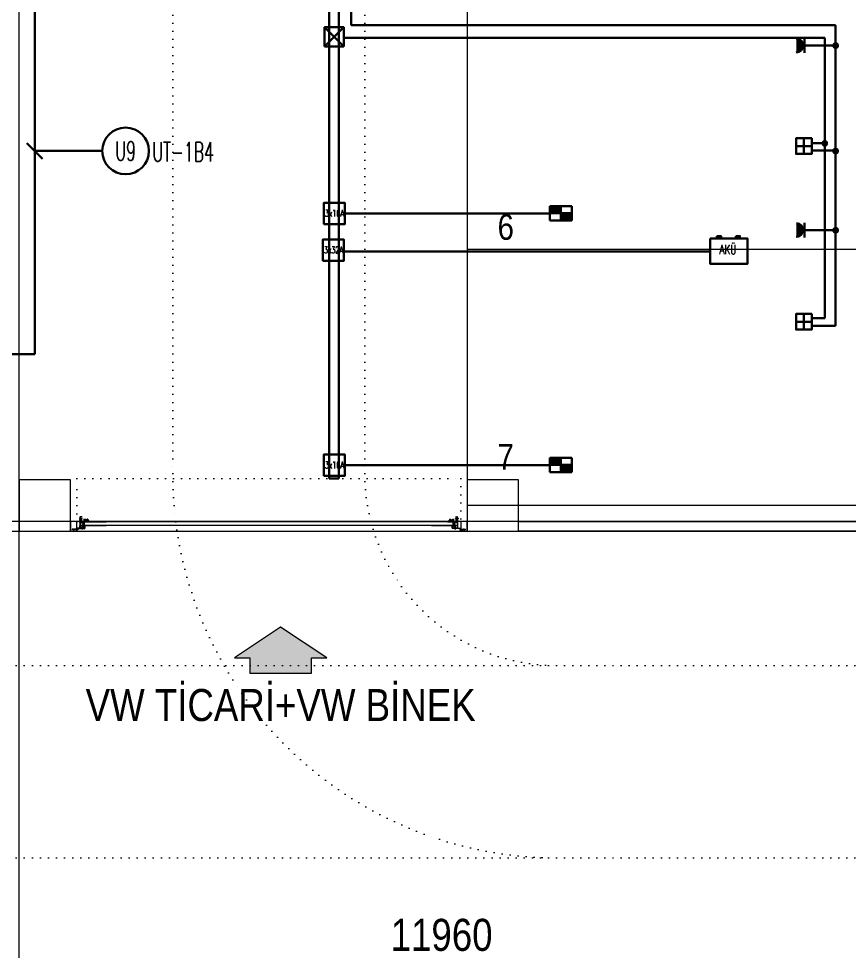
# Model space of a CAD drawing. Header units: metres. Extents: x -13194 to 152406, y -4219 to 19791.
# Drawn here: x 61514 to 62812, y 144 to 1600 of the extents above; entities that cross this region are included whole.
import ezdxf
from ezdxf.enums import TextEntityAlignment as Align

# ---------------------------------------------------------------- set-up
doc = ezdxf.new("R2010")
doc.units = ezdxf.units.M
doc.header["$LTSCALE"] = 100
doc.header["$MEASUREMENT"] = 0
doc.linetypes.add('DOT2', pattern=[0.125, 0, -0.125])
doc.linetypes.add('HIDDEN', pattern=[0.375, 0.25, -0.125])
doc.layers.get('0').update_dxf_attribs({"color": 9, "lineweight": 9})
for name, color, linetype, lineweight in [('00', 9, 'Continuous', 9), ('01', 9, 'Continuous', 9), ('06D', 9, 'Continuous', 9), ('10', 9, 'Continuous', 9), ('20', 9, 'DOT2', 9), ('21', 9, 'Continuous', 9), ('25', 76, 'Continuous', 9), ('30', 41, 'Continuous', 9), ('E-BUSBAR', 7, 'Continuous', 30), ('E-DUVARA MONTE PRİZ KUTUSU', 7, 'Continuous', 30), ('E-EKİPMAN PANOSU', 7, 'Continuous', 30), ('E-KABLO', 7, 'Continuous', 30), ('E-KOMBİNE ETANŞ PRİZ (2x1 FAZ+4x3 FAZ)', 7, 'Continuous', 30), ('E-LINYE', 7, 'Continuous', 30), ('E-UPS PRİZ', 7, 'Continuous', 30)]:
    doc.layers.add(name, color=color, linetype=linetype, lineweight=lineweight)
doc.styles.add('E-YAZI', font='txttw.shx')
doc.styles.add('MuuM_TEXT-STANDART', font='ARIALN.TTF')
doc.dimstyles.new('MuuM_DIM200', dxfattribs={"dimscale": 20, "dimtxt": 2, "dimasz": 1, "dimexe": 1, "dimexo": 1, "dimgap": 1, "dimtad": 1, "dimdec": 1, "dimrnd": 0.5, "dimdsep": 46, "dimtxsty": 'MuuM_TEXT-STANDART', "dimblk": 'ARCHTICK', "dimcen": 0, "dimdle": 0.15, "dimclrd": 256, "dimclre": 256, "dimclrt": 256, "dimadec": 0, "dimazin": 0, "dimtfac": 5, "dimtdec": 1, "dimtix": 1, "dimtmove": 2, "dimatfit": 3, "dimldrblk": 'DOT', "dimfxl": 3, "dimfxlon": 1, "dimtolj": 1, "dimlwd": -1, "dimlwe": -1, "dimarcsym": 0})

# ---------------------------------------------------------------- blocks, each defined once
blk = doc.blocks.new('100_UPS PRİZ')
at = {"layer": 'E-UPS PRİZ', "color": 4}
for p, q in [((-1.22, 2.14), (1.28, 2.14)), ((0, 2.4), (0, 0))]:
    blk.add_line(p, q, dxfattribs=at)
at = {"layer": 'E-UPS PRİZ', "color": 4, "const_width": 1.2}
blk.add_lwpolyline([(-0.6, 3.58, 0.97398), (0.6, 3.58, 0.97398)], format="xyb", dxfattribs=at)
at = {"layer": 'E-UPS PRİZ', "color": 4}
blk.add_arc((0, 3.6), 1.2, 180.7551, 0.7551, dxfattribs=at)
blk = doc.blocks.new('10_DUVARA MONTE PRİZ KUTUSU')
at = {"layer": 'E-DUVARA MONTE PRİZ KUTUSU', "color": 4}
for p, q in [((24.5, 0), (-24.5, 0)), ((0, 24.5), (0, -24.5))]:
    blk.add_line(p, q, dxfattribs=at)
blk.add_lwpolyline([(-24.5, -24.5), (24.5, -24.5), (24.5, 24.5), (-24.5, 24.5)], close=True, dxfattribs=at)
blk = doc.blocks.new('BUSBAR ÇIKIŞ')
at = {"layer": 'E-BUSBAR'}
for p, q in [((-15, 30), (15, 0)), ((-15, 0), (15, 30))]:
    blk.add_line(p, q, dxfattribs=at)
at = {"layer": 'E-BUSBAR', "color": 5}
blk.add_line((-7.5, 30), (7.5, 30), dxfattribs=at)
blk.add_line((-7.5, 30), (7.5, 30), dxfattribs=at)
blk.add_lwpolyline([(-15, 0), (15, 0), (15, 30), (-15, 30)], close=True, dxfattribs=at)
blk = doc.blocks.new('E-3X16A BUSBAR CIKIS KUTUSU')
at = {"layer": 'E-BUSBAR', "color": 30}
blk.add_line((-83, 162), (82, 162), dxfattribs=at)
blk.add_line((-83, 162), (82, 162), dxfattribs=at)
at = {"layer": 'E-BUSBAR', "color": 6}
blk.add_lwpolyline([(-166, -168), (164, -168), (164, 162), (-166, 162)], close=True, dxfattribs=at)
at = {"layer": 'E-BUSBAR', "color": 6, "style": 'E-YAZI', "width": 0.7}
blk.add_text('3x16A', height=105, dxfattribs=at).set_placement((0, 0), align=Align.MIDDLE)
blk = doc.blocks.new('100_EKİPMAN PANOSU')
at = {"layer": 'E-EKİPMAN PANOSU', "color": 4}
for p, q in [((-3.07, 3.95), (3.07, 3.95)), ((-3.07, 0), (-3.07, 3.95)), ((0, 3.95), (0, 0)), ((3.07, 3.95), (3.07, 0)), ((-3.07, 1.97), (3.07, 1.97)), ((3.07, 0), (-3.07, 0))]:
    blk.add_line(p, q, dxfattribs=at)
for points in [[(0, 3.95), (3.07, 3.95), (0, 1.97), (3.07, 1.97)], [(-3.07, 1.97), (0, 1.97), (-3.07, 0), (0, 0)]]:
    blk.add_solid(points, dxfattribs=at)
blk = doc.blocks.new('E-3X32A BUSBAR CIKIS KUTUSU')
at = {"layer": 'E-BUSBAR', "color": 2}
blk.add_line((-83, 162), (82, 162), dxfattribs=at)
blk.add_line((-83, 162), (82, 162), dxfattribs=at)
blk.add_lwpolyline([(-166, -168), (164, -168), (164, 162), (-166, 162)], close=True, dxfattribs=at)
at = {"layer": 'E-BUSBAR', "color": 2, "style": 'E-YAZI', "width": 0.7}
blk.add_text('3x32A', height=105, dxfattribs=at).set_placement((0, 0), align=Align.MIDDLE)
blk = doc.blocks.new('E-AKU SARJ VE ENERJI UNITESI')
at = {"layer": 'E-KOMBİNE ETANŞ PRİZ (2x1 FAZ+4x3 FAZ)', "color": 2}
for points in [[(-290, 399), (290, 399), (290, 0), (-290, 0)], [(-186, 434), (-122, 434), (-122, 399), (-186, 399)], [(108, 434), (172, 434), (172, 399), (108, 399)]]:
    blk.add_lwpolyline(points, close=True, dxfattribs=at)
at = {"layer": 'E-KOMBİNE ETANŞ PRİZ (2x1 FAZ+4x3 FAZ)', "color": 2, "style": 'E-YAZI', "width": 0.7}
blk.add_text('AKÜ', height=147, dxfattribs=at).set_placement((-16, 243), align=Align.MIDDLE)
blk = doc.blocks.new('p-kolon_80x80')
blk.add_lwpolyline([(-40, -40), (40, -40), (40, 40), (-40, 40)], close=True)
blk = doc.blocks.new('1.bod.mimari.elk')
at = {"layer": '01'}
for p in [(5400, -7790), (6100, -7790)]:
    blk.add_blockref('p-kolon_80x80', p, dxfattribs=at)
blk = doc.blocks.new('p-b1 tavan lejant')
at = {"layer": '30'}
blk.add_lwpolyline([(60440, -24185), (60440, -20670), (60440, -20670), (60440, -20200), (61355, -20200), (61355, -18057.7), (62060, -18311.9), (62060, -18915), (62805, -18915), (62805, -21000), (62805, -21000), (62805, -21720), (62060, -21720), (62060, -22600), (62805, -22600), (62805, -24185), (60440, -24185)], dxfattribs=at)
blk.add_lwpolyline([(56040, -18570), (56860, -18570), (56860, -21000), (57560, -21000), (57560, -21720), (56860, -21720), (56860, -24200), (68000, -24200), (68000, -24920), (66540, -24920), (66540, -24985), (58340, -24985), (58340, -24900), (56040, -24900)], close=True, dxfattribs=at)
blk = doc.blocks.new('p-işyeri')
at = {"color": 0, "const_width": 2}
blk.add_lwpolyline([(200, 0), (200, 700), (-200, 700), (-200, 0)], close=True, dxfattribs=at)
blk = doc.blocks.new('p-dilatasyon yeri')
at = {"layer": '06D'}
blk.add_lwpolyline([(5360, 80), (5360, 6452.7)], dxfattribs=at)
blk = doc.blocks.new('p-seksiyoonel kapı profil')
for p, q in [((-6.6, 4.1), (-6.8, 4.1)), ((-6.8, -13), (-6.8, 4.1)), ((-6.6, -13), (-6.6, 4.1)), ((-6.3, 4.4), (-6.3, 4.6)), ((-6.3, 4.6), (1, 4.6)), ((-6.3, 4.4), (1, 4.4)), ((-1.4, 1.3), (-1.8, 1.6)), ((-1.8, 1.6), (-1.8, -2.4)), ((-1.8, 1.6), (-1.8, -2.4)), ((-1.4, 1.3), (-1.4, -2.4)), ((-1.2, 1.2), (-1.2, -2.4)), ((-0.7, 1.6), (-1, 1.3)), ((-1, 1.3), (-1, -2.4)), ((-0.7, 1.6), (-0.7, -2.4)), ((-0.6, 1.6), (-0.6, -2.4)), ((0, 0), (33.9, 0)), ((0, 0), (0, 0)), ((1, 4.4), (1, 4.6)), ((1.3, 4.1), (1.5, 4.1)), ((1.3, 4.1), (1.3, 1.6)), ((1.5, 1.6), (1.3, 1.6)), ((1.5, 4.1), (1.5, 1.6)), ((-7.8, -4.2), (-7.8, -3.9)), ((-7.5, -3.9), (-7.8, -3.9)), ((-7.5, -4.2), (-7.8, -4.2)), ((-7.8, -4.2), (-7.1, -4.2)), ((-7.8, -4.2), (-7.8, -4.2)), ((-7.8, -6.5), (-7.8, -6.3)), ((-7.5, -6.3), (-7.8, -6.3)), ((-7.5, -6.5), (-7.8, -6.5)), ((-7.8, -6.6), (-7.8, -6.5)), ((-7.8, -6.6), (-7.1, -6.6)), ((-7.8, -8.9), (-7.8, -8.6)), ((-7.5, -8.6), (-7.8, -8.6)), ((-7.5, -8.9), (-7.8, -8.9)), ((-7.8, -8.9), (-7.1, -8.9)), ((-7.8, -8.9), (-7.8, -8.9)), ((-7.8, -11.3), (-7.8, -11)), ((-7.5, -11), (-7.8, -11)), ((-7.5, -11.3), (-7.8, -11.3)), ((-7.8, -11.3), (-7.1, -11.3)), ((-7.8, -11.3), (-7.8, -11.3)), ((-7.5, -3.9), (-6.8, -3.9)), ((-7.5, -4.2), (-7.5, -3.9)), ((-6.8, -4.2), (-7.5, -4.2)), ((-7.5, -6.3), (-6.8, -6.3)), ((-7.5, -6.5), (-7.5, -6.3)), ((-6.8, -6.5), (-7.5, -6.5)), ((-7.5, -8.6), (-6.8, -8.6)), ((-7.5, -8.9), (-7.5, -8.6)), ((-6.8, -8.9), (-7.5, -8.9)), ((-7.5, -11), (-6.8, -11)), ((-7.5, -11.3), (-7.5, -11)), ((-6.8, -11.3), (-7.5, -11.3)), ((-7.1, -3.4), (-6.8, -3.4)), ((-7.1, -3.6), (-7.1, -3.4)), ((-7.1, -3.6), (-7.1, -3.9)), ((-6.8, -3.6), (-7.1, -3.6)), ((-7.1, -4.2), (-7.1, -4.7)), ((-6.8, -4.7), (-7.1, -4.7)), ((-7.1, -5.8), (-6.8, -5.8)), ((-7.1, -6), (-7.1, -5.8)), ((-7.1, -6), (-7.1, -6.3)), ((-6.8, -6), (-7.1, -6)), ((-7.1, -6.5), (-7.1, -7.1)), ((-6.8, -7.1), (-7.1, -7.1)), ((-7.1, -8.1), (-6.8, -8.1)), ((-7.1, -8.4), (-7.1, -8.1)), ((-7.1, -8.4), (-7.1, -8.6)), ((-6.8, -8.4), (-7.1, -8.4)), ((-7.1, -8.9), (-7.1, -9.4)), ((-6.8, -9.4), (-7.1, -9.4)), ((-7.1, -10.5), (-6.8, -10.5)), ((-7.1, -10.7), (-7.1, -10.5)), ((-7.1, -10.7), (-7.1, -11)), ((-6.8, -10.7), (-7.1, -10.7)), ((-7.1, -11.3), (-7.1, -11.8)), ((-6.8, -11.8), (-7.1, -11.8)), ((-6.8, -3.6), (-6.8, -3.4)), ((-6.8, -3.6), (-6.8, -3.9)), ((-6.8, -4.7), (-6.8, -4.2)), ((-6.8, -6), (-6.8, -5.8)), ((-6.8, -6), (-6.8, -6.3)), ((-6.8, -7.1), (-6.8, -6.6)), ((-6.8, -8.4), (-6.8, -8.1)), ((-6.8, -8.4), (-6.8, -8.6)), ((-6.8, -9.4), (-6.8, -8.9)), ((-6.8, -10.7), (-6.8, -10.5)), ((-6.8, -10.7), (-6.8, -11)), ((-6.8, -11.8), (-6.8, -11.3)), ((-6.6, -13), (-6.8, -13)), ((-6.8, -13), (-6.8, -13)), ((-6.6, -3.9), (-3.5, -3.9)), ((-6.6, -4.2), (-3.5, -4.2)), ((-6.6, -6.3), (-3.5, -6.3)), ((-6.6, -6.5), (-3.5, -6.5)), ((-6.6, -8.7), (-3.5, -8.7)), ((-6.6, -8.9), (-3.5, -8.9)), ((-6.6, -11), (-3.5, -11)), ((-6.6, -11.3), (-3.5, -11.3)), ((-6.3, -13.3), (-6.3, -13.5)), ((-3.3, -13.3), (-6.3, -13.3)), ((-3.3, -13.5), (-6.3, -13.5)), ((-6.3, -13.5), (-5.7, -13.5)), ((-6.3, -13.5), (-6.3, -13.5)), ((-3.4, -4.3), (-6, -4.3)), ((-6, -6.1), (-6, -4.3)), ((-6, -4.7), (-6, -4.7)), ((-6, -5.5), (-6, -4.7)), ((-6, -5.7), (-6, -5.5)), ((-6, -5.7), (-6, -5.7)), ((-6, -6.1), (-3.4, -6.1)), ((-5.7, -13.5), (-5.5, -13.5)), ((-5.7, -13.5), (-5.7, -13.5)), ((-5.5, -13.5), (-5.5, -13.5)), ((-3.5, -3.9), (-3.5, -4.2)), ((-3.5, -6.3), (-3.5, -6.5)), ((-3.5, -8.7), (-3.5, -8.9)), ((-3.5, -11), (-3.5, -11.3)), ((-3.4, -6.1), (-3.4, -4.3)), ((-2.1, -4.4), (-3.4, -4.4)), ((-3.4, -6), (-0.6, -6)), ((-3.3, -13.3), (-3.3, -13.5)), ((-2.1, -2.5), (-2.1, -2.4)), ((-2.1, -2.4), (-0.6, -2.4)), ((-2.1, -2.5), (-0.6, -2.5)), ((-2.1, -4.8), (-2.1, -2.5)), ((-2.1, -4.8), (-0.6, -4.8)), ((-1.6, -3.4), (-1.7, -3.6)), ((-1.7, -3.6), (-1.7, -3.7)), ((-1.7, -3.6), (-1.7, -3.8)), ((-1.7, -3.7), (-1.7, -3.9)), ((-1.7, -3.8), (-1.6, -3.9)), ((-1.7, -3.9), (-1.6, -4)), ((-1.4, -3.3), (-1.6, -3.3)), ((-1.6, -3.3), (-1.6, -3.4)), ((-1.6, -3.8), (-1.4, -3.6)), ((-1.6, -3.9), (-1.5, -4)), ((-1.6, -4), (-1.5, -4.1)), ((-1.5, -4), (-1.4, -4)), ((-1.5, -4.1), (-1.4, -4.1)), ((-1.3, -3.2), (-1.4, -3.3)), ((-1.4, -3.3), (-1.4, -3.6)), ((-1.4, -4), (-1.2, -4.1)), ((-1.4, -4.1), (-1.2, -4.1)), ((-1.2, -3.2), (-1.3, -3.2)), ((-1.2, -3.2), (-1.2, -3.5)), ((-1, -3.3), (-1.2, -3.2)), ((-1.2, -4.1), (-1.1, -4)), ((-1.2, -4.1), (-1.1, -4.1)), ((-1.1, -4), (-1, -4)), ((-1.1, -4.1), (-1, -4.1)), ((-1, -3.3), (-1, -3.6)), ((-0.9, -3.3), (-1, -3.3)), ((-1, -3.6), (-0.8, -3.8)), ((-1, -4), (-0.9, -3.9)), ((-1, -4.1), (-0.9, -4)), ((-0.8, -3.4), (-0.9, -3.3)), ((-0.9, -3.9), (-0.8, -3.8)), ((-0.9, -4), (-0.8, -3.9)), ((-0.8, -3.6), (-0.8, -3.4)), ((-0.8, -3.7), (-0.8, -3.6)), ((-0.8, -3.8), (-0.8, -3.6)), ((-0.8, -3.9), (-0.8, -3.7)), ((-0.1, 0), (-0.6, 0)), ((-0.6, -2), (-0.6, 0)), ((-0.6, -0.6), (-0.6, -0.7)), ((-0.6, -1.7), (-0.6, -1.7)), ((-0.6, -2), (-0.1, -2)), ((-0.6, -2), (-0.6, -2.4)), ((-0.6, -2.4), (-0.6, -2.5)), ((-0.6, -2.4), (-0.1, -2.4)), ((-0.6, -2.5), (-0.6, -2.5)), ((-0.6, -3.2), (-0.6, -2.5)), ((-0.6, -2.5), (-0.2, -2.5)), ((-0.6, -4.8), (-0.6, -3.2)), ((-0.6, -3.2), (-0.5, -3.2)), ((-0.6, -5.8), (-0.6, -4.8)), ((-0.6, -4.8), (-0.5, -4.8)), ((-0.6, -4.8), (-0.6, -5.3)), ((-0.1, -5.3), (-0.6, -5.3)), ((-0.6, -9.6), (-0.6, -5.3)), ((-0.6, -5.8), (-0.6, -5.8)), ((-0.6, -6), (-0.6, -5.8)), ((-0.1, -9.6), (-0.6, -9.6)), ((-0.5, -3.2), (-0.4, -3.2)), ((-0.5, -4.8), (-0.5, -3.2)), ((-0.4, -4.8), (-0.5, -4.8)), ((-0.4, -3.1), (-0.3, -2.9)), ((-0.4, -3.2), (-0.4, -3.1)), ((-0.3, -4.8), (-0.4, -4.8)), ((-0.3, -2.7), (-0.2, -2.5)), ((-0.3, -2.9), (-0.3, -2.7)), ((-0.2, -4.8), (-0.3, -4.8)), ((-0.3, -4.8), (-0.3, -4.8)), ((-0.2, -2.5), (-0.2, -2.5)), ((-0.2, -2.5), (-0.1, -2.5)), ((-0.1, -4.8), (-0.2, -4.8)), ((-0.2, -4.8), (-0.2, -4.8)), ((-0.1, -5.8), (-0.2, -5.8)), ((-0.2, -5.8), (0.4, -5.8)), ((-0.1, -0.2), (-0.1, 0)), ((-0.1, -0.2), (0, -0.2)), ((-0.1, -5.3), (-0.1, -0.2)), ((-0.1, -2.5), (-0.1, -2.4)), ((-0.1, -2.5), (-0.1, -2.5)), ((-0.1, -4.8), (-0.1, -4.8)), ((-0.1, -4.8), (-0.1, -4.8)), ((-0.1, -5.3), (0, -5.3)), ((-0.1, -5.8), (-0.1, -5.3)), ((0.4, -5.8), (-0.1, -5.8)), ((0.1, -5.8), (-0.1, -5.8)), ((-0.1, -9.6), (-0.1, -5.8)), ((33.9, 0), (0, 0)), ((0, 0), (0, -0.4)), ((0, -0.4), (0, -0.5)), ((0, -0.5), (0, -0.6)), ((0, -0.6), (0, -0.6)), ((0, -0.6), (0, -0.9)), ((0, -0.9), (0, -0.9)), ((0, -0.9), (0, -0.9)), ((0, -0.9), (0, -1.5)), ((0, -1.5), (0, -1.6)), ((0, -1.6), (0, -2.1)), ((0, -2.1), (0, -2.2)), ((0, -2.2), (0, -2.3)), ((0, -2.3), (0, -2.7)), ((0, -2.7), (0, -3.1)), ((0, -3.1), (0, -3.2)), ((0, -3.2), (0, -3.4)), ((0, -3.4), (0, -4.5)), ((0, -4.5), (0, -4.5)), ((0, -4.5), (0, -4.5)), ((0, -4.5), (0, -4.8)), ((0, -4.8), (0, -4.8)), ((0, -4.8), (0, -4.9)), ((0, -4.9), (0, -5.1)), ((0, -5.1), (0, -5.4)), ((0, -5.4), (33.9, -5.4)), ((0.1, -5.8), (0.1, -5.4)), ((0.1, -5.8), (0.1, -5.9)), ((0.3, -5.8), (0.1, -5.8)), ((0.1, -5.8), (0.2, -5.8)), ((0.4, -5.9), (0.1, -5.9)), ((0.1, -5.9), (0.4, -5.9)), ((0.4, -6.6), (0.1, -6.6)), ((0.1, -7.6), (0.4, -7.6)), ((0.1, -8.7), (0.1, -8.3)), ((0.4, -8.3), (0.1, -8.3)), ((2.2, -8.7), (0.1, -8.7)), ((0.3, -5.8), (0.3, -5.4)), ((0.3, -5.8), (0.4, -5.8)), ((0.4, -5.4), (0.4, -5.5)), ((0.4, -5.8), (0.4, -5.4)), ((0.4, -5.5), (0.4, -5.5)), ((0.4, -5.5), (0.4, -5.6)), ((0.4, -5.6), (0.4, -5.7)), ((0.4, -5.7), (0.4, -5.8)), ((0.4, -8.4), (0.4, -5.8)), ((3.9, -5.8), (0.4, -5.8)), ((0.4, -8.4), (0.4, -5.8)), ((0.4, -5.8), (0.4, -5.8)), ((3.9, -8.4), (0.4, -8.4)), ((0.4, -8.4), (0.4, -8.4)), ((0.9, -7.1), (0.9, -7.2)), ((1, -7.1), (0.9, -7.1)), ((0.9, -7.2), (1, -7.4)), ((1, -7.4), (1.1, -7.6)), ((1.1, -7.6), (1.2, -7.8)), ((1.1, -9.2), (1.1, -8.7)), ((1.2, -9.2), (1.1, -9.2)), ((1.1, -9.2), (1.1, -9.2)), ((1.1, -9.2), (1.2, -9.2)), ((1.1, -9.2), (1.1, -9.2)), ((1.1, -9.2), (1.1, -9.2)), ((1.2, -9.2), (1.1, -9.2)), ((1.3, -6.8), (1.2, -7)), ((1.2, -7), (1.2, -7.2)), ((1.2, -7.2), (1.3, -7.4)), ((1.2, -7.8), (1.3, -8)), ((1.2, -9.2), (1.2, -8.7)), ((1.2, -9.2), (1.4, -9.2)), ((1.4, -9.2), (1.2, -9.2)), ((1.6, -9.2), (1.2, -9.2)), ((1.2, -9.2), (1.2, -9.2)), ((1.4, -6.4), (1.3, -6.6)), ((1.3, -6.6), (1.3, -6.8)), ((1.3, -7.1), (1.4, -6.9)), ((1.4, -7.3), (1.3, -7.1)), ((1.3, -7.4), (1.3, -7.6)), ((1.3, -7.6), (1.5, -7.8)), ((1.3, -8), (1.5, -8.1)), ((1.6, -6.2), (1.4, -6.4)), ((1.6, -6.5), (1.4, -6.6)), ((1.4, -6.7), (1.4, -6.6)), ((1.4, -6.6), (1.5, -6.9)), ((1.5, -6.6), (1.4, -6.6)), ((1.4, -6.9), (1.4, -6.7)), ((1.4, -6.9), (1.4, -6.7)), ((1.4, -7.1), (1.4, -6.9)), ((1.4, -7.3), (1.4, -7.1)), ((1.5, -7.5), (1.4, -7.3)), ((1.4, -7.5), (1.4, -7.3)), ((1.5, -7.7), (1.4, -7.5)), ((1.4, -9.2), (1.7, -9.2)), ((1.4, -9.2), (1.4, -9.2)), ((1.6, -9.2), (1.4, -9.2)), ((1.5, -6.5), (1.7, -6.3)), ((1.5, -6.6), (1.6, -6.5)), ((1.5, -6.6), (1.5, -6.5)), ((1.5, -6.6), (1.6, -6.5)), ((1.5, -6.9), (1.5, -6.6)), ((1.5, -6.9), (1.5, -7.2)), ((1.6, -7.1), (1.5, -6.9)), ((1.5, -7.2), (1.5, -7.2)), ((1.5, -7.2), (1.5, -7.5)), ((1.5, -7.7), (1.5, -7.5)), ((1.5, -7.5), (1.5, -7.8)), ((1.5, -7.7), (1.5, -7.7)), ((1.5, -7.8), (1.6, -8)), ((1.6, -7.8), (1.5, -7.8)), ((1.5, -7.8), (1.8, -7.9)), ((1.5, -8.1), (1.7, -8.2)), ((1.7, -6.1), (1.6, -6.2)), ((1.6, -6.5), (1.7, -6.3)), ((1.6, -6.5), (2, -6.3)), ((1.9, -6.3), (1.6, -6.5)), ((1.6, -6.8), (1.7, -6.7)), ((1.6, -6.9), (1.6, -6.8)), ((1.6, -7.1), (1.6, -6.9)), ((1.6, -7.2), (1.6, -7.1)), ((1.6, -7.2), (1.6, -7.1)), ((1.6, -7.5), (1.6, -7.2)), ((1.6, -7.3), (1.6, -7.2)), ((1.6, -7.4), (1.6, -7.3)), ((1.7, -7.6), (1.6, -7.4)), ((1.6, -7.8), (1.6, -7.5)), ((1.7, -7.9), (1.6, -7.8)), ((1.7, -7.9), (1.6, -7.8)), ((1.9, -7.9), (1.6, -7.8)), ((1.6, -8), (1.8, -8.1)), ((1.7, -9.2), (1.6, -9.2)), ((1.9, -6), (1.7, -6.1)), ((1.7, -6.3), (1.9, -6.2)), ((1.7, -6.3), (1.8, -6.2)), ((1.7, -6.6), (1.8, -6.4)), ((1.7, -6.7), (1.7, -6.6)), ((1.8, -7.7), (1.7, -7.6)), ((1.9, -8), (1.7, -7.9)), ((1.8, -8), (1.7, -7.9)), ((1.7, -8.2), (1.9, -8.3)), ((1.7, -9.2), (1.7, -8.7)), ((1.7, -9.2), (1.9, -9.2)), ((1.9, -9.2), (1.7, -9.2)), ((2, -9.2), (1.7, -9.2)), ((1.8, -6.2), (2, -6.1)), ((1.8, -6.4), (1.9, -6.4)), ((1.8, -7.8), (1.8, -7.7)), ((1.9, -7.9), (1.8, -7.8)), ((1.8, -7.9), (2.1, -8)), ((2, -8.1), (1.8, -8)), ((1.8, -8.1), (1.9, -8.2)), ((2.1, -5.9), (1.9, -6)), ((1.9, -6.2), (2.1, -6.1)), ((2, -6.2), (1.9, -6.3)), ((1.9, -6.4), (2, -6.3)), ((2, -7.9), (1.9, -7.9)), ((2.1, -8), (1.9, -7.9)), ((2.1, -8.1), (1.9, -8)), ((1.9, -8.2), (2.1, -8.3)), ((1.9, -8.3), (2.1, -8.3)), ((2.1, -9.2), (1.9, -9.2)), ((1.9, -9.2), (1.9, -9.2)), ((2, -9.2), (1.9, -9.2)), ((2.4, -5.9), (2, -6.2)), ((2, -6.1), (2.2, -6)), ((2, -6.3), (2.1, -6.2)), ((2, -6.3), (2.1, -6.2)), ((2, -6.9), (2.1, -6.8)), ((2.1, -6.9), (2, -7.1)), ((2, -7.1), (2, -6.9)), ((2, -7.1), (2, -7.2)), ((2, -7.2), (2, -7.1)), ((2, -7.2), (2.1, -7.3)), ((2, -7.4), (2, -7.2)), ((2.1, -7.5), (2, -7.4)), ((2.1, -8), (2, -7.9)), ((2.2, -8.2), (2, -8.1)), ((2.1, -9.2), (2, -9.2)), ((2.3, -5.9), (2.1, -5.9)), ((2.1, -6.2), (2.4, -5.9)), ((2.1, -6.1), (2.3, -6)), ((2.1, -6.2), (2.2, -6.1)), ((2.1, -6.8), (2.2, -6.6)), ((2.3, -6.7), (2.1, -6.8)), ((2.1, -6.8), (2.1, -6.9)), ((2.1, -7.3), (2.2, -7.5)), ((2.3, -7.6), (2.1, -7.5)), ((2.1, -8), (2.1, -8)), ((2.1, -8), (2.1, -8)), ((2.1, -8), (2.4, -8.1)), ((2.4, -8.1), (2.1, -8)), ((2.3, -8), (2.1, -8)), ((2.3, -8.2), (2.1, -8.1)), ((2.1, -8.3), (2.4, -8.3)), ((2.1, -8.3), (2.2, -8.3)), ((2.1, -9.2), (2.1, -8.7)), ((2.1, -9.2), (2.1, -9.2)), ((2.2, -6), (2.3, -6)), ((2.2, -6.1), (2.3, -6.1)), ((2.2, -6.6), (2.3, -6.5)), ((2.2, -7.5), (2.3, -7.5)), ((2.5, -8.2), (2.2, -8.2)), ((2.2, -8.7), (2.2, -8.4)), ((4.6, -8.7), (2.2, -8.7)), ((2.4, -5.9), (2.3, -5.9)), ((2.3, -6), (2.3, -6)), ((2.3, -6.1), (2.5, -6.1)), ((2.3, -6.5), (2.5, -6.5)), ((2.5, -6.6), (2.3, -6.6)), ((2.4, -6.6), (2.3, -6.7)), ((2.3, -7.5), (2.5, -7.6)), ((2.3, -7.6), (2.5, -7.6)), ((2.4, -7.7), (2.3, -7.6)), ((2.4, -8.1), (2.3, -8)), ((2.5, -8.2), (2.3, -8.2)), ((2.5, -5.9), (2.4, -5.9)), ((2.4, -5.9), (2.4, -5.9)), ((2.4, -5.9), (2.7, -6.1)), ((2.5, -6.6), (2.4, -6.6)), ((2.6, -7.7), (2.4, -7.7)), ((2.4, -8.1), (2.6, -8.2)), ((2.7, -8.2), (2.4, -8.1)), ((2.5, -8.1), (2.4, -8.1)), ((2.4, -8.3), (2.6, -8.3)), ((2.7, -5.9), (2.5, -5.9)), ((2.5, -6), (2.7, -6)), ((2.5, -6.1), (2.6, -6.1)), ((2.5, -6.5), (2.6, -6.5)), ((2.5, -6.5), (2.5, -6.5)), ((2.5, -6.5), (2.7, -6.6)), ((2.5, -6.5), (2.6, -6.5)), ((2.5, -6.5), (2.6, -6.5)), ((2.7, -6.6), (2.5, -6.6)), ((2.7, -6.6), (2.5, -6.6)), ((2.5, -7.6), (2.7, -7.6)), ((2.5, -7.6), (2.6, -7.6)), ((2.7, -7.6), (2.5, -7.7)), ((2.6, -7.7), (2.5, -7.7)), ((2.5, -7.7), (2.5, -7.7)), ((2.6, -7.7), (2.5, -7.7)), ((2.7, -8.1), (2.5, -8.1)), ((2.5, -8.2), (2.5, -8.2)), ((2.6, -6.1), (2.7, -6.1)), ((2.6, -6.5), (2.8, -6.6)), ((2.6, -6.5), (2.8, -6.5)), ((2.6, -6.5), (2.7, -6.5)), ((2.6, -7.6), (2.8, -7.5)), ((2.8, -7.6), (2.6, -7.7)), ((2.8, -7.6), (2.6, -7.7)), ((2.7, -7.7), (2.6, -7.7)), ((2.7, -8.2), (2.6, -8.2)), ((2.6, -8.3), (2.7, -8.3)), ((2.9, -6), (2.7, -5.9)), ((2.7, -6), (2.9, -6.1)), ((2.7, -6.1), (2.9, -6.1)), ((2.7, -6.1), (3, -6.2)), ((2.7, -6.5), (2.9, -6.6)), ((2.7, -6.6), (2.7, -6.6)), ((2.8, -6.7), (2.7, -6.6)), ((2.7, -6.6), (2.8, -6.7)), ((2.8, -7.5), (2.7, -7.6)), ((2.7, -7.6), (2.7, -7.6)), ((2.9, -7.6), (2.7, -7.7)), ((2.8, -8.1), (2.7, -8.1)), ((2.9, -8.2), (2.7, -8.3)), ((2.8, -8.2), (2.7, -8.2)), ((2.7, -8.3), (2.7, -8.3)), ((2.8, -6.5), (2.9, -6.6)), ((2.8, -6.7), (2.8, -6.6)), ((2.8, -6.6), (2.9, -6.7)), ((2.9, -6.8), (2.8, -6.7)), ((2.8, -6.7), (2.9, -6.7)), ((2.9, -7.4), (2.8, -7.5)), ((2.8, -7.6), (2.8, -7.5)), ((2.8, -7.5), (2.8, -7.5)), ((2.8, -7.5), (2.9, -7.5)), ((2.9, -7.5), (2.8, -7.6)), ((2.9, -7.5), (2.8, -7.6)), ((3.1, -7.9), (2.8, -8.2)), ((2.9, -8), (2.8, -8.1)), ((2.9, -8.1), (2.8, -8.2)), ((3.1, -6.1), (2.9, -6)), ((2.9, -6.1), (3.1, -6.2)), ((2.9, -6.1), (3, -6.2)), ((2.9, -6.6), (3, -6.7)), ((2.9, -6.6), (3, -6.7)), ((2.9, -6.7), (3, -6.8)), ((3, -6.9), (2.9, -6.8)), ((2.9, -7.5), (3, -7.3)), ((3, -7.4), (2.9, -7.5)), ((3, -7.4), (2.9, -7.5)), ((3, -7.5), (2.9, -7.6)), ((3.3, -8), (2.9, -8.2)), ((3.1, -8), (2.9, -8.1)), ((3, -8), (2.9, -8)), ((3, -6.2), (3.1, -6.2)), ((3, -6.2), (3, -6.2)), ((3, -6.2), (3.3, -6.3)), ((3, -6.7), (3.1, -6.9)), ((3, -6.7), (3, -6.9)), ((3, -6.8), (3.1, -6.9)), ((3, -7.1), (3, -6.9)), ((3, -6.9), (3.1, -7)), ((3, -7.2), (3, -7.1)), ((3.1, -7.1), (3, -7.3)), ((3, -7.3), (3, -7.2)), ((3.1, -7.2), (3, -7.4)), ((3, -7.3), (3, -7.4)), ((3.1, -7.4), (3, -7.5)), ((3.1, -7.9), (3, -8)), ((3.2, -6.2), (3.1, -6.1)), ((3.1, -6.2), (3.3, -6.3)), ((3.1, -6.2), (3.2, -6.3)), ((3.1, -6.9), (3.1, -7.1)), ((3.1, -6.9), (3.2, -7)), ((3.2, -7), (3.1, -7.2)), ((3.1, -7), (3.1, -7.2)), ((3.1, -7.2), (3.1, -7.4)), ((3.2, -7.8), (3.1, -7.9)), ((3.3, -7.8), (3.1, -7.9)), ((3.3, -7.9), (3.1, -8)), ((3.2, -6.3), (3.3, -6.4)), ((3.3, -7.7), (3.2, -7.8)), ((3.3, -6.2), (3.4, -6.4)), ((3.3, -6.3), (3.5, -6.4)), ((3.3, -6.4), (3.4, -6.5)), ((3.4, -7.6), (3.3, -7.7)), ((3.6, -7.6), (3.3, -7.8)), ((3.5, -7.7), (3.3, -8)), ((3.4, -7.8), (3.3, -7.9)), ((3.4, -6.5), (3.4, -6.6)), ((3.4, -6.6), (3.5, -6.7)), ((3.5, -7.5), (3.4, -7.6)), ((3.5, -6.4), (3.5, -6.7)), ((3.5, -6.5), (3.6, -6.9)), ((3.5, -6.7), (3.6, -6.9)), ((3.5, -6.7), (3.5, -6.9)), ((3.5, -6.7), (3.6, -7)), ((3.5, -6.9), (3.6, -7)), ((3.6, -7.3), (3.5, -7.4)), ((3.5, -7.4), (3.5, -7.5)), ((3.5, -7.6), (3.5, -7.7)), ((3.6, -6.9), (3.6, -7.3)), ((3.6, -6.9), (3.6, -7.1)), ((3.6, -7), (3.6, -7.1)), ((3.6, -7), (3.6, -7)), ((3.6, -7), (3.6, -7.3)), ((3.6, -7.1), (3.6, -7.2)), ((3.6, -7.1), (3.6, -7.3)), ((3.6, -7.3), (3.6, -7.4)), ((3.6, -7.3), (3.6, -7.6)), ((3.9, -5.5), (3.9, -5.4)), ((3.9, -5.6), (3.9, -5.5)), ((3.9, -5.5), (3.9, -5.5)), ((3.9, -5.7), (3.9, -5.6)), ((3.9, -5.8), (3.9, -5.7)), ((3.9, -8.4), (3.9, -5.8)), ((3.9, -5.8), (4, -5.8)), ((3.9, -7.6), (6.1, -7.6)), ((3.9, -8.3), (6.1, -8.3)), ((3.9, -9.2), (3.9, -8.7)), ((3.9, -9.2), (4, -9.2)), ((4, -9.2), (3.9, -9.2)), ((4.1, -9.2), (3.9, -9.2)), ((4, -5.8), (4, -5.4)), ((4, -5.8), (4, -7.6)), ((8.9, -5.8), (4, -5.8)), ((4.1, -9.2), (4, -9.2)), ((4, -9.2), (4.1, -9.2)), ((4, -9.2), (4, -9.2)), ((4.1, -9.2), (4.1, -8.7)), ((4.1, -9.2), (4.4, -9.2)), ((4.4, -9.2), (4.1, -9.2)), ((4.6, -9.2), (4.1, -9.2)), ((4.1, -9.2), (4.1, -9.2)), ((4.4, -9.2), (4.6, -9.2)), ((4.4, -9.2), (4.4, -9.2)), ((4.6, -9.2), (4.4, -9.2)), ((4.6, -8.3), (4.6, -9.7)), ((5.7, -9.7), (4.6, -9.7)), ((5.7, -9.7), (5.7, -8.3)), ((5.9, -8.7), (5.7, -8.7)), ((5.9, -8.7), (5.9, -8.3)), ((6.1, -7.6), (6.1, -8.3)), ((6.1, -7.6), (6.6, -7.6)), ((6.1, -8.3), (6.6, -8.3)), ((6.3, -7.6), (6.3, -5.8)), ((8, -5.8), (6.6, -5.8)), ((6.6, -5.8), (8.1, -5.8)), ((6.6, -7.6), (6.6, -8.3)), ((6.8, -5.8), (6.8, -5.9)), ((7.8, -5.9), (6.8, -5.9)), ((6.8, -5.9), (7.8, -5.9)), ((7.8, -5.9), (7.8, -5.8)), ((8.9, -5.8), (8.9, -5.4))]:
    blk.add_line(p, q)
for centre, radius, start, end in [((-6.3, 4.1), 0.473, 90, 180), ((-6.3, 4.1), 0.236, 90, 180), ((-1.2, 1.5), 0.295, 225, 269.1856), ((-1.2, 1.5), 0.295, 270.3711, 314.3764), ((1, 4.1), 0.473, 0, 90), ((1, 4.1), 0.236, 0, 90), ((-6.8, -3.9), 0.0295, 180, 258.463), ((-6.8, -4.2), 0.0295, 101.537, 180), ((-6.8, -6.3), 0.0295, 180, 258.463), ((-6.8, -6.6), 0.0295, 101.537, 180), ((-6.8, -8.6), 0.0295, 180, 258.463), ((-6.8, -8.9), 0.0295, 101.537, 180), ((-6.8, -11), 0.0295, 180, 258.463), ((-6.8, -11.3), 0.0295, 101.537, 180), ((-6.3, -13), 0.473, 180, 270), ((-6.3, -13), 0.473, 180, 270), ((-6.3, -13), 0.236, 180, 270), ((-1.2, -3.8), 0.295, 90.8144, 135), ((-1.2, -3.8), 0.295, 45.6236, 89.6289), ((-0.1, -5.3), 0.472, 180, 270), ((-0.1, -5.8), 0.0295, 180, 270), ((0.1, -7.1), 0.502, 90, 116.3511), ((0.1, -7.1), 0.502, 243.6489, 270), ((0.1, -5.9), 0.0177, 180, 270), ((6.6, -5.8), 0.0295, 180, 270), ((6.8, -5.9), 0.0177, 180, 270), ((7.8, -5.9), 0.0177, 270, 0), ((8, -5.8), 0.0295, 270, 0)]:
    blk.add_arc(centre, radius, start, end)
blk = doc.blocks.new('çelik dübel')
at = {"layer": '10', "linetype": 'HIDDEN', "ltscale": 7}
for p, q in [((-87, -2), (-85, 2)), ((-85, -6), (-85, 2)), ((-68, 2), (-85, 2)), ((-75, -6), (-75, 2)), ((-70, -6), (-70, 2)), ((-68, 3), (-58, 2)), ((-68, -7), (-68, 3)), ((-58, -6), (-58, 2)), ((-53, 2), (-58, 2)), ((-8, 2), (-58, 2)), ((-53, -6), (-53, 2)), ((-25, -6), (-25, 2)), ((-25, -6), (-24, 2)), ((-23, -6), (-22, 2)), ((-21, -6), (-20, 2)), ((-19, -6), (-18, 2)), ((-17, -6), (-16, 2)), ((-85, -6), (-87, -2)), ((-68, -6), (-85, -6)), ((-68, -7), (-58, -6)), ((-53, -5), (-58, -5)), ((-8, -6), (-58, -6))]:
    blk.add_line(p, q, dxfattribs=at)
at = {"layer": '10', "linetype": 'Continuous'}
for p, q in [((-15, -6), (-14, 2)), ((-13, -6), (-12, 2)), ((-11, -6), (-10, 1)), ((-10, -9), (-10, 5)), ((-9, 5), (-10, 5)), ((-9, -9), (-9, 5)), ((-8, 2), (-8, 3)), ((-8, -4), (-8, 0)), ((-5, 4), (-7, 4)), ((-5, 1), (-7, 1)), ((-4, 2), (-4, 3)), ((-1, 2), (-4, 2)), ((-4, -4), (-4, 0)), ((-3, -6), (-2, 2)), ((-1, -6), (0, 1)), ((0, -5), (0, 1)), ((-9, -9), (-10, -9)), ((-8, -6), (-8, -7)), ((-5, -5), (-7, -5)), ((-5, -8), (-7, -8)), ((-4, -6), (-4, -7)), ((-1, -6), (-4, -6))]:
    blk.add_line(p, q, dxfattribs=at)
at = {"layer": '10', "color": 4}
for p, q in [((-10, 3), (-10, 5)), ((-10, -7), (-10, -9))]:
    blk.add_line(p, q, dxfattribs=at)
at = {"layer": '10', "linetype": 'HIDDEN'}
for points in [[(-68, 1), (-67, 0), (-67, 0), (-67, 0), (-66, -1), (-66, -1), (-66, -2), (-65, -2), (-65, -3), (-65, -3), (-65, -3), (-65, -3), (-64, -4), (-64, -4), (-64, -3), (-64, -3), (-63, -3), (-63, -3), (-63, -3), (-63, -2), (-62, -2), (-62, -2), (-62, -1), (-62, -1), (-61, -1), (-61, -1), (-61, -1), (-61, 0), (-61, 0), (-60, -1), (-60, -1), (-60, -1), (-60, -1), (-60, -1), (-60, -2), (-59, -2), (-59, -3), (-59, -3), (-59, -3), (-58, -3), (-58, -3)], [(-68, 0), (-68, 0), (-68, 0), (-68, -1), (-68, -1), (-68, -1), (-68, -1), (-68, -1), (-68, -1), (-68, -1), (-68, -1), (-68, -1), (-67, -1), (-67, -1), (-67, -1), (-67, -1), (-67, -1), (-67, -1), (-67, -1), (-67, -1), (-67, -1), (-67, -1), (-67, -1), (-67, -1), (-67, -1), (-67, -1), (-67, -1), (-67, -2), (-67, -2), (-67, -2), (-67, -2), (-67, -2), (-67, -2), (-67, -2), (-67, -2), (-67, -2), (-67, -2), (-67, -2), (-67, -2), (-67, -2), (-67, -2), (-67, -2), (-67, -2), (-66, -2), (-66, -3), (-66, -3), (-66, -3), (-66, -3), (-66, -3), (-66, -3), (-66, -3), (-66, -3), (-66, -3), (-66, -3), (-66, -3), (-66, -3), (-66, -3), (-66, -3), (-66, -3), (-66, -3), (-66, -3), (-66, -4), (-66, -4), (-66, -4), (-66, -4), (-66, -4), (-66, -4), (-66, -4), (-66, -4), (-66, -4), (-66, -4), (-66, -4), (-65, -4), (-65, -4), (-65, -4), (-65, -4), (-65, -4), (-65, -4), (-65, -4), (-65, -4), (-65, -4), (-65, -4), (-65, -4), (-65, -4), (-65, -4), (-65, -4), (-65, -5), (-65, -5), (-65, -5), (-64, -5), (-64, -5), (-64, -5), (-64, -5), (-64, -5), (-64, -5), (-64, -5), (-64, -5), (-64, -5), (-64, -5), (-64, -4), (-64, -4), (-64, -4), (-64, -4), (-64, -4), (-64, -4), (-63, -4), (-63, -4), (-63, -4), (-63, -4), (-63, -4), (-63, -4), (-63, -4), (-63, -4), (-63, -4), (-63, -4), (-63, -4), (-63, -4), (-63, -4), (-63, -4), (-63, -4), (-63, -4), (-63, -4), (-63, -4), (-63, -4), (-63, -4), (-63, -4), (-63, -4), (-63, -4), (-63, -4), (-62, -4), (-62, -4), (-62, -3), (-62, -3), (-62, -3), (-62, -3), (-62, -3), (-62, -3), (-62, -3), (-62, -3), (-62, -3), (-62, -3), (-62, -3), (-62, -3), (-62, -3), (-62, -3), (-62, -3), (-62, -3), (-62, -3), (-62, -3), (-62, -3), (-62, -3), (-62, -3), (-62, -3), (-62, -3), (-62, -3), (-62, -3), (-62, -2), (-61, -2), (-61, -2), (-61, -2), (-61, -2), (-61, -2), (-61, -2), (-61, -2), (-61, -2), (-61, -2), (-61, -2), (-61, -2), (-61, -2), (-61, -2), (-61, -2), (-61, -2), (-61, -2), (-61, -2), (-61, -2), (-61, -2), (-61, -2), (-61, -2), (-61, -2), (-61, -2), (-61, -2), (-61, -2), (-61, -2), (-61, -2), (-61, -2), (-61, -2), (-61, -2), (-61, -2), (-61, -2), (-61, -2), (-61, -2), (-61, -2), (-61, -2), (-61, -2), (-61, -2), (-61, -2), (-61, -2), (-61, -2), (-61, -2), (-61, -2), (-60, -2), (-60, -2), (-60, -2), (-60, -2), (-60, -3), (-60, -3), (-60, -3), (-60, -3), (-60, -3), (-60, -3), (-60, -3), (-60, -3), (-60, -3), (-60, -3), (-60, -3), (-60, -3), (-60, -3), (-60, -3), (-60, -3), (-60, -3), (-60, -3), (-60, -3), (-60, -4), (-60, -4), (-60, -4), (-60, -4), (-60, -4), (-60, -4), (-59, -4), (-59, -4), (-59, -4), (-59, -4), (-59, -4), (-59, -4), (-59, -4), (-59, -4), (-59, -4), (-59, -4), (-58, -4), (-58, -4), (-58, -5)]]:
    blk.add_lwpolyline(points, dxfattribs=at)
at = {"layer": '10', "linetype": 'Continuous'}
for centre, start, end in [((-7, 3), 90, 180), ((-7, 2), 180, 270), ((-7, 0), 90, 180), ((-5, 3), 0, 90), ((-5, 2), 270, 0), ((-5, 0), 0, 90), ((-1, 1), 0, 90), ((-7, -4), 180, 270), ((-7, -6), 90, 180), ((-7, -7), 180, 270), ((-5, -4), 270, 0), ((-5, -6), 0, 90), ((-5, -7), 270, 0), ((-1, -5), 270, 0)]:
    blk.add_arc(centre, 1, start, end, dxfattribs=at)
blk = doc.blocks.new('dsa')
at = {"layer": '10'}
for p, q in [((61905.8, 2715.5, 0), (61905.8, 2715.2, 0)), ((61905.8, 2715.2, 0), (61907.6, 2715.2, 0)), ((61905.8, 2710.3, 0), (61907.6, 2710.3, 0)), ((61905.8, 2710, 0), (61905.8, 2710.3, 0)), ((61907.4, 2715.6, 0), (61906, 2715.6, 0)), ((61907.4, 2709.9, 0), (61906, 2709.9, 0)), ((61906.2, 2715.8, 0), (61906.3, 2715.9, 0)), ((61906.2, 2715.8, 0), (61907.2, 2715.8, 0)), ((61906.2, 2715.8, 0), (61906.2, 2715.8, 0)), ((61906.2, 2715.8, 0), (61906.2, 2715.8, 0)), ((61906.2, 2715.7, 0), (61906.2, 2715.8, 0)), ((61906.2, 2715.6, 0), (61907.2, 2715.7, 0)), ((61906.2, 2715.6, 0), (61906.2, 2715.7, 0)), ((61906.2, 2715.7, 0), (61906.2, 2715.7, 0)), ((61906.2, 2715.6, 0), (61906.2, 2715.6, 0)), ((61906.2, 2715.6, 0), (61906.2, 2715.6, 0)), ((61906.2, 2715.2, 0), (61907.2, 2715.2, 0)), ((61906.2, 2715.1, 0), (61906.2, 2715.2, 0)), ((61906.2, 2715, 0), (61906.2, 2710.5, 0)), ((61906.2, 2710.3, 0), (61907.2, 2710.3, 0)), ((61906.2, 2710.3, 0), (61906.2, 2710.3, 0)), ((61906.7, 2715.9, 0), (61906.3, 2715.9, 0)), ((61906.3, 2715.5, 0), (61906.3, 2715.2, 0)), ((61906.3, 2710, 0), (61906.3, 2710.3, 0)), ((61906.7, 2715.9, 0), (61907.1, 2715.9, 0)), ((61907.2, 2715.8, 0), (61907.1, 2715.9, 0)), ((61907.1, 2715.5, 0), (61907.1, 2715.2, 0)), ((61907.1, 2715.5, 0), (61907.1, 2715.5, 0)), ((61907.1, 2709.9, 0), (61907.1, 2710.3, 0)), ((61907.1, 2709.9, 0), (61907.1, 2710, 0)), ((61907.2, 2715.8, 0), (61907.2, 2715.7, 0)), ((61907.2, 2715.8, 0), (61907.2, 2715.8, 0)), ((61907.2, 2715.8, 0), (61907.2, 2715.8, 0)), ((61907.2, 2715.8, 0), (61907.2, 2715.8, 0)), ((61907.2, 2715.7, 0), (61907.2, 2715.7, 0)), ((61907.2, 2715.7, 0), (61907.2, 2715.7, 0)), ((61907.2, 2715.7, 0), (61907.2, 2715.6, 0)), ((61907.2, 2715.6, 0), (61907.2, 2715.6, 0)), ((61907.2, 2715.2, 0), (61907.2, 2715.1, 0)), ((61907.2, 2715.2, 0), (61907.2, 2715.1, 0)), ((61907.2, 2710.5, 0), (61907.2, 2715, 0)), ((61907.2, 2710.5, 0), (61907.2, 2715, 0)), ((61907.2, 2710.3, 0), (61907.2, 2710.3, 0)), ((61907.2, 2710.3, 0), (61907.2, 2710.3, 0)), ((61907.6, 2715.2, 0), (61907.6, 2715.5, 0)), ((61907.6, 2710.3, 0), (61907.6, 2710, 0))]:
    blk.add_line(p, q, dxfattribs=at)
at = {"layer": '10', "lineweight": 9}
blk.add_line((61906.5, 2715.6, 0), (61906.5, 2715.6, 0), dxfattribs=at)
blk.add_line((61906.5, 2715.6, 0), (61906.5, 2715.6, 0), dxfattribs=at)
at = {"layer": '10', "elevation": 0}
blk.add_lwpolyline([(61898, 2714.5), (61898, 2719.2), (61898.5, 2719.2), (61898.5, 2715.4, 0.414214), (61898.9, 2715), (61909, 2715), (61909, 2714.5), (61898, 2714.5)], format="xyb", dxfattribs=at)
for points in [[(61907.9, 2715), (61905.5, 2715), (61905.5, 2715.1), (61907.9, 2715.1)], [(61907.9, 2710.5), (61905.5, 2710.5), (61905.5, 2710.3), (61907.9, 2710.3)]]:
    blk.add_lwpolyline(points, close=True, dxfattribs=at)
for points in [[(61906.2, 2715.1), (61906.2, 2715.2)], [(61906.2, 2715), (61906.2, 2710.5)], [(61906.2, 2710.3), (61906.2, 2710.3)]]:
    blk.add_lwpolyline(points, dxfattribs=at)
at = {"layer": '10'}
for centre, radius, start, end in [((61906, 2715.3, 0), 0.315, 45.8497, 134.1503), ((61906, 2710.2, 0), 0.315, 225.8497, 314.1503), ((61906.7, 2714.5, 0), 1.12, 66.8701, 113.1299), ((61906.7, 2714.5, 0), 1.12, 66.8701, 113.1299), ((61906.7, 2711, 0), 1.12, 246.8701, 293.1299), ((61906.7, 2711, 0), 1.12, 246.8701, 293.1299), ((61907.4, 2715.3, 0), 0.313, 45.449, 134.551), ((61907.4, 2710.2, 0), 0.313, 225.449, 314.551)]:
    blk.add_arc(centre, radius, start, end, dxfattribs=at)
at = {"color": 7, "extrusion": (0, 0, -1), "xscale": -0.1000000000058208, "yscale": 0.1000000000058208, "zscale": -0.1000000000058208}
blk.add_blockref('çelik dübel', (-61899.5, 2717.1, 0), dxfattribs=at)
blk = doc.blocks.new('K-SE-01')
at = {"layer": '10'}
for points in [[(-682.7, 15), (-154.3, 15)], [(-682.7, 9.6), (-154.3, 9.6)]]:
    blk.add_lwpolyline(points, dxfattribs=at)
for points in [[(-703.7, 5.5), (-703.7, 9.5), (-697.7, 9.5), (-697.7, 5.5)], [(-703.5, 5.7), (-703.5, 9.3), (-697.9, 9.3), (-697.9, 5.7)], [(-113.7, 5.5), (-113.7, 9.5), (-119.7, 9.5), (-119.7, 5.5)], [(-113.9, 5.7), (-113.9, 9.3), (-119.5, 9.3), (-119.5, 5.7)]]:
    blk.add_lwpolyline(points, close=True, dxfattribs=at)
at = {"layer": '10', "elevation": 0}
for points in [[(-703.7, 5.5), (-703.7, 9.5), (-697.7, 9.5), (-697.7, 5.5)], [(-703.5, 5.7), (-703.5, 9.3), (-697.9, 9.3), (-697.9, 5.7)], [(-113.7, 5.5), (-113.7, 9.5), (-119.7, 9.5), (-119.7, 5.5)], [(-113.9, 5.7), (-113.9, 9.3), (-119.5, 9.3), (-119.5, 5.7)]]:
    blk.add_lwpolyline(points, close=True, dxfattribs=at)
at = {"layer": '20'}
blk.add_lwpolyline([(-108.7, 2.7), (-108.7, 82.7), (-708.7, 82.7), (-708.7, 2.7)], dxfattribs=at)
at = {"layer": '10', "xscale": -1, "rotation": 180}
for name, p in [('p-seksiyoonel kapı profil', (-696.9, 9.6)), ('dsa', (-62606.6, 2720, 0))]:
    blk.add_blockref(name, p, dxfattribs=at)
at = {"layer": '10', "rotation": 180}
for name, p in [('p-seksiyoonel kapı profil', (-120.5, 9.6)), ('dsa', (61789.3, 2720, 0))]:
    blk.add_blockref(name, p, dxfattribs=at)
blk = doc.blocks.new('0-OK 2')
at = {"true_color": 0x4f4f4f}
blk.add_hatch(color=251, dxfattribs=at).paths.add_polyline_path([(0, 0), (120, 180), (120, 120), (180, 120), (180, -120), (120, -120), (120, -180)])
at = {"linetype": 'ByBlock', "lineweight": -2}
blk.add_lwpolyline([(180, -120), (180, 120), (120, 120), (120, 180), (0, 0), (120, -180), (120, -120)], close=True, dxfattribs=at)
blk.add_point((0, 0))
blk = doc.blocks.new('_ArchTick')
at = {"color": 0, "linetype": 'ByBlock', "const_width": 0.15}
blk.add_lwpolyline([(-0.5, -0.5), (0.5, 0.5)], dxfattribs=at)
blk = doc.blocks.new('*D680')
at = {"layer": '25', "transparency": 16777216}
for p, q in [((89939.1, -1804.3), (89939.1, -1724.3)), ((101899.1, -1768), (101899.1, -1724.3)), ((89936.1, -1744.3), (101902.1, -1744.3))]:
    blk.add_line(p, q, dxfattribs=at)
at = {"layer": '25', "transparency": 16777216, "xscale": 20, "yscale": 20, "zscale": 20, "rotation": 180}
blk.add_blockref('_ArchTick', (89939.1, -1744.3), dxfattribs=at)
at = {"layer": '25', "transparency": 16777216, "xscale": 20, "yscale": 20, "zscale": 20}
blk.add_blockref('_ArchTick', (101899.1, -1744.3), dxfattribs=at)
at = {"layer": '25', "transparency": 16777216, "insert": (95919.1, -1698.8), "char_height": 50, "attachment_point": 5, "style": 'MuuM_TEXT-STANDART'}
blk.add_mtext('\\A1;11960', dxfattribs=at)
blk = doc.blocks.new('_Dot')
at = {"color": 0, "linetype": 'ByBlock', "lineweight": -2}
blk.add_line((-0.5, 0), (-1, 0), dxfattribs=at)
at = {"color": 0, "linetype": 'ByBlock', "const_width": 0.5}
blk.add_lwpolyline([(-0.25, 0, 1), (0.25, 0, 1)], format="xyb", close=True, dxfattribs=at)
blk = doc.blocks.new('1.bod.mimari1.elk')
at = {"layer": '00'}
for points in [[(5440, -7830), (5450, -7830), (5450, -7815), (5440, -7815)], [(6050, -7830), (6060, -7830), (6060, -7815), (6050, -7815)], [(6740, -7830), (6140, -7830), (6140, -7815), (6740, -7815)]]:
    blk.add_lwpolyline(points, close=True, dxfattribs=at)
at = {"layer": '06D', "linetype": 'DOT2'}
for points in [[(2500, -1650), (2500, -7740, 0.4142136), (3100, -8340), (12425, -8340)], [(2800, -1678.64), (2800, -7740, 0.4142136), (3100, -8040), (11395.6, -8040)], [(5600, -2652.1), (5600, -7740, 0.4142136), (6200, -8340)], [(5900, -2652.1), (5900, -7740, 0.4142136), (6200, -8040)]]:
    blk.add_lwpolyline(points, format="xyb", dxfattribs=at)
for name, p in [('p-b1 tavan lejant', (-56000, 16370)), ('p-dilatasyon yeri', (0, -8630))]:
    blk.add_blockref(name, p)
at = {"layer": '06D', "color": 89, "linetype": 'HIDDEN', "true_color": 0x2e4d23, "rotation": 90}
for p in [(6760, -7190), (6760, -7590)]:
    blk.add_blockref('p-işyeri', p, dxfattribs=at)
at = {"layer": '10', "xscale": -1}
blk.add_blockref('K-SE-01', (5341.33, -7830.79), dxfattribs=at)
at = {"layer": '21', "xscale": 0.4000000000000003, "yscale": 0.4000000000000003, "zscale": 0.4000000000000003, "rotation": 270}
blk.add_blockref('0-OK 2', (5768.54, -7980), dxfattribs=at)
at = {"layer": '21', "style": 'MuuM_TEXT-STANDART'}
for s, p in [('6', (6107.52, -7387.28)), ('7', (6107.52, -7745.92))]:
    blk.add_text(s, height=40, dxfattribs=at).set_placement(p, align=Align.BOTTOM_LEFT)
at = {"layer": '21', "insert": (5768.54, -8102), "char_height": 50, "width": 826.27, "attachment_point": 5, "style": 'MuuM_TEXT-STANDART'}
blk.add_mtext('VW TİCARİ+VW BİNEK', dxfattribs=at)
at = {"layer": '25'}
dim = blk.add_linear_dim(base=(12000, -8506.3), p1=(40, -8984.77), p2=(12000, -8550), dimstyle='MuuM_DIM200', override={"dimtxt": 2.5}, dxfattribs=at)
dim.commit()
dim.dimension.update_dxf_attribs({"geometry": '*D680', "text_midpoint": (6020, -8460.78), "insert": (-89899.09, -6762)})

msp = doc.modelspace()

# ---------------------------------------------------------------- linework, layer by layer
at = {"layer": 'E-BUSBAR', "color": 3}
for p, q in [((61999.4, 897.6), (61999.4, 2345.9)), ((62014.4, 897.6), (62014.4, 2345.9)), ((61999.4, 881.9), (61999.4, 899.4)), ((62014.4, 881.9), (62014.4, 899.4)), ((61999.4, 881.9), (62014.4, 881.9))]:
    msp.add_line(p, q, dxfattribs=at)
at = {"layer": 'E-KABLO', "color": 5}
for p, q in [((62774.2, 1570), (62023.5, 1570)), ((62774.2, 1132.4), (62774.2, 1570)), ((62753.5, 1405.8), (62774.2, 1405.8)), ((62753.7, 1132.4), (62774.2, 1132.4))]:
    msp.add_line(p, q, dxfattribs=at)
at = {"layer": 'E-KABLO', "color": 6}
for p, q in [((62024.2, 1295.8), (62344.2, 1295.8)), ((62024.2, 902.8), (62344.2, 902.8))]:
    msp.add_line(p, q, dxfattribs=at)
at = {"layer": 'E-KABLO', "color": 4, "const_width": 5.25}
for points in [[(62793.5, 1557.9, -1), (62788.2, 1557.9, -1)], [(62793.5, 1393.3, -1), (62788.2, 1393.3, -1)], [(62793.5, 1269.6, -1), (62788.2, 1269.6, -1)]]:
    msp.add_lwpolyline(points, format="xyb", close=True, dxfattribs=at)
at = {"layer": 'E-KABLO', "color": 5, "const_width": 5.25}
msp.add_lwpolyline([(62776.5, 1405.2, -1), (62771.3, 1405.2, -1)], format="xyb", close=True, dxfattribs=at)
at = {"layer": 'E-KOMBİNE ETANŞ PRİZ (2x1 FAZ+4x3 FAZ)', "color": 2}
msp.add_line((62022.2, 1236.3), (62596.2, 1236.3), dxfattribs=at)
at = {"layer": 'E-LINYE', "color": 4}
for p, q in [((61539.5, 2532.2), (61539.5, 1076.1)), ((62033.9, 2412.7), (62033.9, 1590)), ((62790.8, 1590), (62033.9, 1590)), ((62790.8, 1120.2), (62790.8, 1590)), ((62753.5, 1558.1), (62790.8, 1558.1)), ((62754.5, 1393.9), (62790.8, 1393.9)), ((62753.5, 1269.9), (62790.8, 1269.9)), ((62753.7, 1120.2), (62790.8, 1120.2)), ((60347.1, 1076.1), (61539.5, 1076.1))]:
    msp.add_line(p, q, dxfattribs=at)
at = {"layer": 'E-LINYE', "color": 7, "linetype": 'Continuous'}
for p, q in [((61551.6, 1381.3), (61527.4, 1405.5)), ((61645.1, 1393.4), (61539.5, 1393.4))]:
    msp.add_line(p, q, dxfattribs=at)
msp.add_circle((61681.5, 1393.4), 36.4, dxfattribs=at)

# ---------------------------------------------------------------- block references
at = {"layer": '06D'}
for name in ['1.bod.mimari.elk', '1.bod.mimari1.elk']:
    msp.add_blockref(name, (56155.2, 8630), dxfattribs=at)
at = {"layer": 'E-BUSBAR', "color": 4, "xscale": 0.1, "yscale": 0.1, "zscale": 0.1}
for name, p in [('E-3X16A BUSBAR CIKIS KUTUSU', (62007.7, 1296.1)), ('E-3X32A BUSBAR CIKIS KUTUSU', (62006.2, 1238.9)), ('E-3X16A BUSBAR CIKIS KUTUSU', (62007.7, 903.1))]:
    msp.add_blockref(name, p, dxfattribs=at)
at = {"layer": 'E-DUVARA MONTE PRİZ KUTUSU', "color": 3, "xscale": 0.5, "yscale": 0.5, "zscale": 0.5, "rotation": 180}
for p in [(62741.4, 1401.1), (62741.4, 1126.8)]:
    msp.add_blockref('10_DUVARA MONTE PRİZ KUTUSU', p, dxfattribs=at)
at = {"layer": 'E-EKİPMAN PANOSU', "xscale": -5.600000000000001, "yscale": 5.600000000000001, "zscale": 5.600000000000001}
for p in [(62361.4, 1285.1), (62361.4, 892.1)]:
    msp.add_blockref('100_EKİPMAN PANOSU', p, dxfattribs=at)
at = {"layer": 'E-KABLO', "color": 6}
msp.add_blockref('BUSBAR ÇIKIŞ', (62007.3, 1556.7), dxfattribs=at)
at = {"layer": 'E-KOMBİNE ETANŞ PRİZ (2x1 FAZ+4x3 FAZ)', "color": 4, "xscale": 0.1, "yscale": 0.1, "zscale": 0.1}
msp.add_blockref('E-AKU SARJ VE ENERJI UNITESI', (62624, 1217), dxfattribs=at)
at = {"layer": 'E-UPS PRİZ', "xscale": -9, "yscale": 9, "zscale": 9, "rotation": 90}
for p in [(62761.7, 1558.2), (62761.7, 1270)]:
    msp.add_blockref('100_UPS PRİZ', p, dxfattribs=at)

# ---------------------------------------------------------------- texts
at = {"layer": 'E-LINYE', "color": 7, "linetype": 'Continuous', "style": 'E-YAZI', "width": 0.6}
for s, p in [('U9', (61681.5, 1393.4)), ('UT-1B4', (61771.4, 1391.9))]:
    msp.add_text(s, height=30, dxfattribs=at).set_placement(p, align=Align.MIDDLE_CENTER)

doc.saveas('drawing.dxf')
